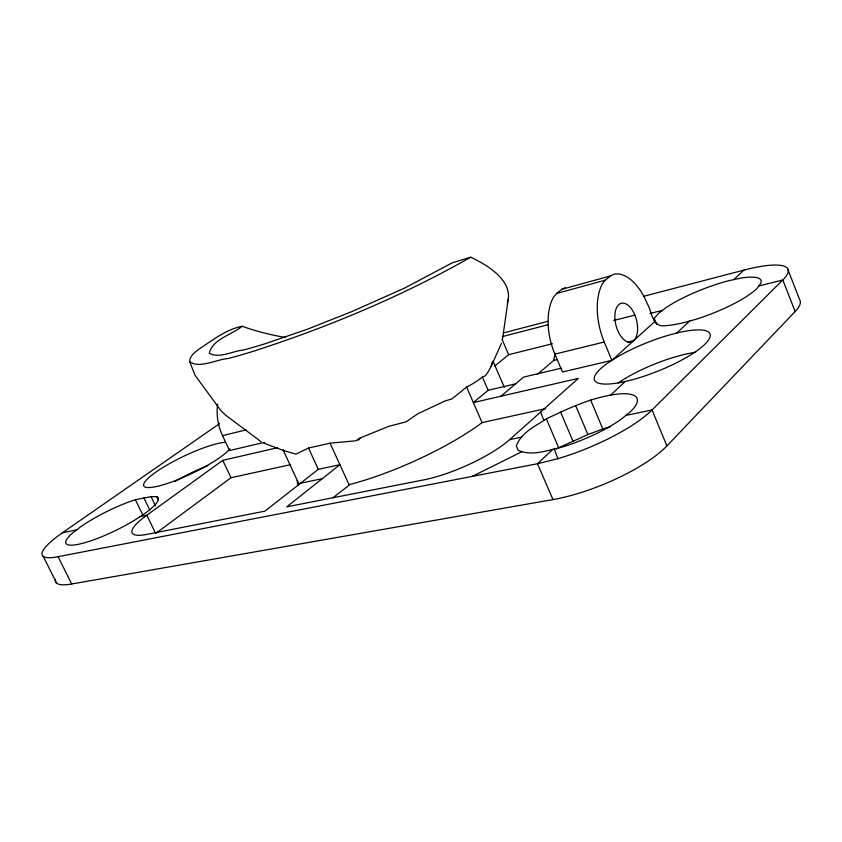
<?xml version="1.0" encoding="UTF-8"?>
<svg xmlns="http://www.w3.org/2000/svg" width="842" height="842" viewBox="0 0 842 842"><rect width="100%" height="100%" fill="white"/><g stroke="black" fill="none" stroke-linecap="round" stroke-linejoin="round"><path stroke-width="1.26" d="M502.421 339.726L508.231 299.12M492.444 361.723L491.212 366.217L488.002 372.069L485.455 375.721L482.382 377.027A224.856 137.446 70.8 0 1 466.594 387.078L452.017 398.876L444.944 401.024L417.948 413.706L406.086 421.842L388.741 426.368L359.745 438.124L355.945 440.776L330.075 443.176L308.498 448.039L295.952 454.133L283.786 450.607L263.809 443.134M537.385 374.374L553.668 360.46L555.194 353.272M491.212 366.217L501.527 343.189M611.892 360.355L654.644 321.686L654.192 318.339L658.623 313.319L666.169 307.562A57.803 13.04 -21.4 0 1 728.583 280.754L740.444 278.186A57.803 13.04 -21.4 0 1 760.673 283.607L756.842 288.595A57.803 13.04 -21.4 0 1 697.376 318.823C685.914 322.265 674.231 325.538 662.18 325.843C651.424 324.738 651.992 311.235 647.435 304.057A49.973 26.523 75.8 0 0 613.965 274.229L610.503 275.934L605.335 280.154L602.525 283.607A49.973 26.523 75.8 0 0 604.261 342.031L611.892 360.355L609.492 361.85A62.224 15.24 -21.8 0 0 634.847 379.047A62.224 15.24 -21.8 0 0 709.743 333.348A62.224 15.24 -21.8 0 0 620.701 355.008L611.892 360.355L562.445 371.996L554.878 354.114A48.847 27.039 75.8 0 1 553.71 296.889L556.604 293.479L561.898 289.28L565.435 287.575M55.404 579.422A68.455 15.04 -26.5 0 0 71.696 584.001L552.973 499.601A87.168 25.239 -22.3 0 0 666.906 445.913L795.153 311.529A76.832 18.703 -21.1 0 0 799.574 299.489L787.502 268.524M358.26 440.229L360.629 437.872M552.668 449.502L537.501 463.732L58.087 556.709L71.696 584.001M610.503 395.245L625.132 381.531M676.863 333L689.619 321.034M733.75 279.639L743.907 270.114A77.127 17.345 -21.4 0 1 782.818 279.954L795.153 311.529M277.386 447.744L222.793 460.332L146.834 515.22A57.182 12.335 -25.8 0 0 147.297 534.312L264.851 511.168L318.287 469.32L339.905 464.7L286.733 506.852L423.621 479.898A65.708 16.735 -23.7 0 0 509.694 439.619L578.338 378.374L473.351 402.571L488.128 390.288L515.588 383.836M500.969 396.203L523.503 377.142L561.319 368.165M332.832 497.875L350.093 484.403A113.954 26.66 -24.1 0 0 482.087 422.6L545.637 408.644M494.675 366.07L508.652 354.682L552.415 343.747M290.637 464.637L231.003 477.74L155.675 533.449L146.834 515.22L140.035 516.641M58.087 556.709A68.686 13.935 -26.3 0 1 62.382 532.818L219.488 423.684M546.353 418.884C535.291 426.21 520.987 432.672 516.304 446.039L518.03 450.207C531.723 456.585 547.332 450.333 561.151 447.365A65.192 17.324 -22.5 0 0 621.291 419.148L630.647 411.496A65.192 17.324 -22.5 0 0 617.628 394.067C592.368 397.066 569.055 408.023 546.353 418.884L558.699 447.755A64.939 18.482 -22.4 0 0 556.362 449.102M285.501 337.537A144.898 51.13 2.1 0 1 242.159 326.254C231.855 334.884 212.7 338.937 209.279 353.208C219.109 358.913 232.645 351.03 243.275 350.03A145.887 16.945 -22.6 0 0 265.567 343.599L308.004 329.001L352.167 311.445L404.497 288.122L452.365 262.757L470.678 257.22A166.853 58.961 2.1 0 1 507.273 302.92M470.678 257.22C402.044 296.258 328.738 326.864 253.684 351.167A167.99 19.534 -22.6 0 1 227.982 358.534C216.973 359.302 199.27 368.912 189.671 361.723C189.555 356.303 194.713 352.345 198.68 349.356C212.426 340.368 225.677 329.538 242.159 326.254M472.341 476.362L521.798 451.744M558.699 447.755L587.905 434.556L602.83 428.978A64.939 18.482 -22.4 0 1 610.176 426.936M561.898 289.28L610.503 275.934M556.604 293.479L605.335 280.154M503.39 332.948L547.932 321.307M643.372 296.373L743.907 270.114M502.295 336.621L548.489 324.633M613.702 320.476L634.879 315.108M649.929 313.529L662.517 310.34M758.821 286.017L782.818 279.954L652.034 409.97A87.557 23.439 -22.5 0 1 557.867 458.69L537.501 463.732L552.973 499.601M554.878 354.114L604.261 342.031M217.646 404.034A41.258 29.196 76 0 0 222.541 435.651L246.19 429.862M627.469 342.115L633.731 340.6M553.668 360.46L557.404 359.555M264.462 442.334L229.55 450.544L222.541 435.651M156.707 496.612A51.415 10.441 -26.2 0 1 145.066 513.315L135.288 519.777A51.415 10.441 -26.2 0 1 78.632 544.258A51.415 10.441 -26.2 0 1 72.949 532.681L80.569 526.839A51.415 10.441 -26.2 0 1 135.373 499.706L151.065 496.675L156.707 496.612L158.359 500.043M62.382 532.818L76.654 529.839M300.573 483.192L322.286 478.666M509.694 439.619L521.619 437.135M625.848 415.422L652.034 409.97L666.906 445.913M283.786 450.607L283.175 450.038M261.146 441.745L225.572 415.117L220.962 410.707L195.028 375.248L189.671 361.723M43.258 556.373L56.688 583.19M143.793 497.738L149.813 510.189M135.373 499.706L142.477 514.336M151.065 496.675L155.465 505.789M222.793 460.332L231.003 477.74M283.259 450.27L299.173 484.55M308.498 448.039L318.287 469.32M330.075 443.176L349.03 484.676M466.594 387.078L482.087 422.6M482.382 377.027L488.128 390.288M493.033 361.186L504.295 387.278M502.053 339.305L508.652 354.682M560.593 412.085L572.876 440.955M575.675 405.655L587.905 434.556M590.631 399.982L602.83 428.978M654.192 318.339L656.623 324.275M540.669 411.98L543.795 420.463M554.204 448.733L557.867 458.69M618.27 382.91A62.055 16.03 -21.7 0 1 695.671 352.251M175.094 481.435A48.699 10.02 -25.6 0 1 207.816 465.7M229.95 448.87A48.804 9.515 -25.5 0 1 165.221 484.171A48.804 9.515 -25.5 0 1 155.812 472.173A48.804 9.515 -25.5 0 1 224.793 442.292M298.478 485.15A113.954 26.66 -24.1 0 1 297.3 480.582M615.449 310.982A19.987 10.599 75.8 0 0 628.448 342.073A19.987 10.599 75.8 0 0 634.794 314.908A19.987 10.599 75.8 0 0 615.449 310.982"/></g></svg>
